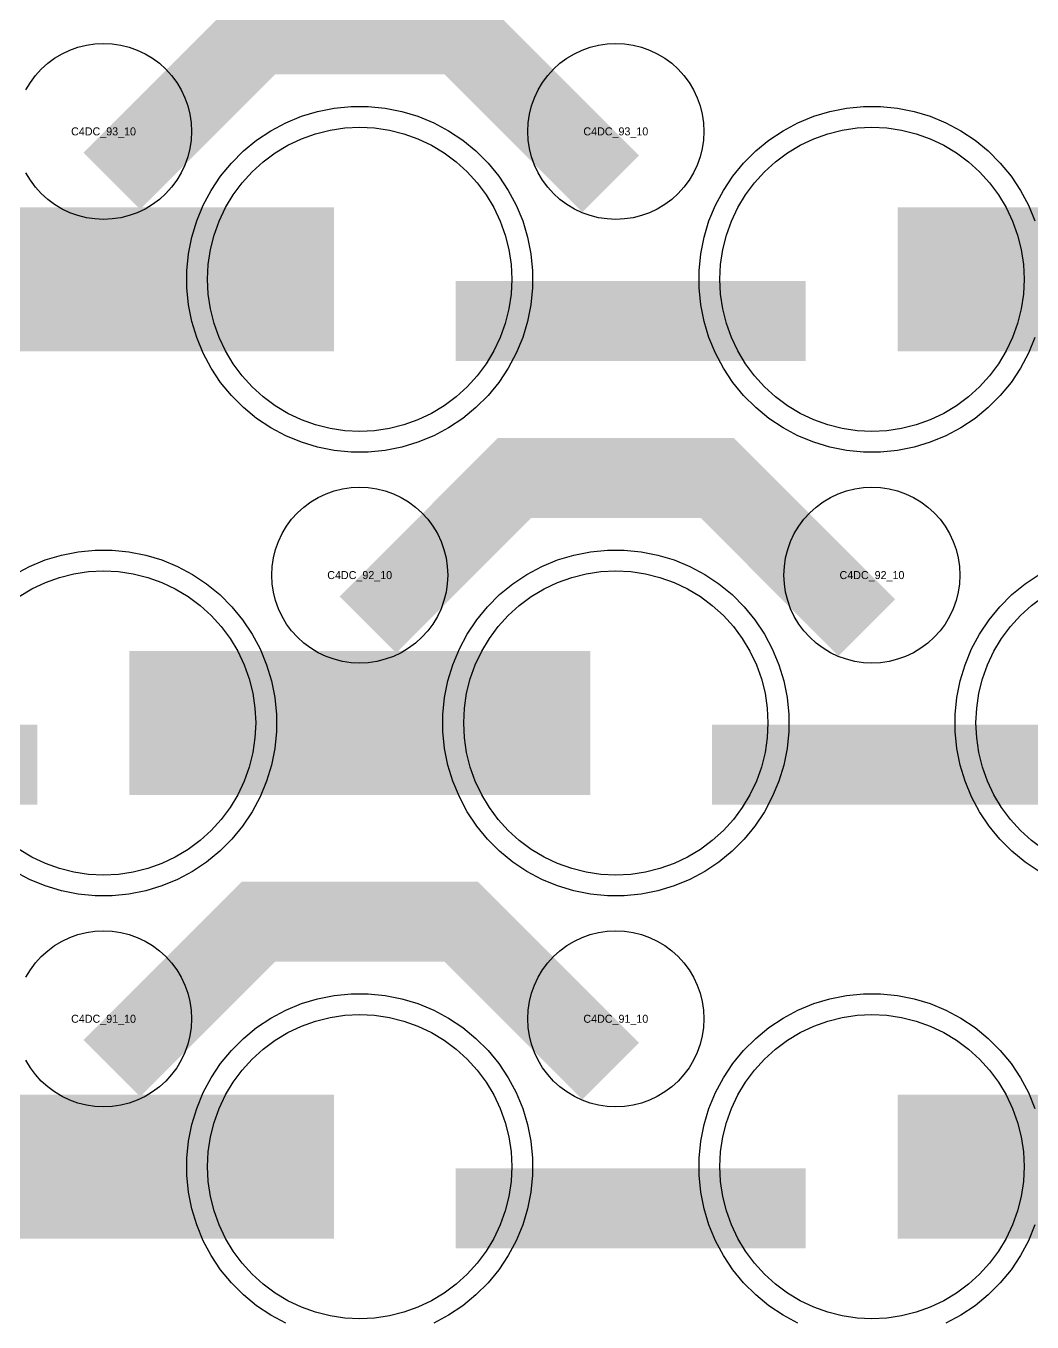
# Model space of a CAD drawing. Extents: x -11880 to 11880, y -14992 to 14992.
# Drawn here: x -8824.2 to -8510, y -2278.8 to -1874 of the extents above; entities that cross this region are included whole.
import ezdxf
from ezdxf.enums import TextEntityAlignment as Align

# ---------------------------------------------------------------- set-up
doc = ezdxf.new("R2010")
doc.units = 0
doc.header["$MEASUREMENT"] = 0
for name, color, linetype in [('GDS_775_DT_237', 138, 'CONTINUOUS'), ('RDL1_FS', 34, 'CONTINUOUS'), ('RDL_BS', 160, 'CONTINUOUS')]:
    doc.layers.add(name, color=color, linetype=linetype)

msp = doc.modelspace()

# ---------------------------------------------------------------- linework, layer by layer
at = {"layer": 'RDL1_FS'}
for points in [[(-8720, -2000.614), (-8724.657, -2000.385), (-8729.268, -1999.701), (-8733.791, -1998.569), (-8738.181, -1996.997), (-8742.395, -1995.005), (-8746.395, -1992.607), (-8750.14, -1989.829), (-8753.594, -1986.699), (-8756.724, -1983.245), (-8759.502, -1979.5), (-8761.9, -1975.5), (-8763.892, -1971.286), (-8765.464, -1966.896), (-8766.596, -1962.373), (-8767.28, -1957.762), (-8767.509, -1953.105), (-8767.28, -1948.448), (-8766.596, -1943.837), (-8765.464, -1939.314), (-8763.892, -1934.924), (-8761.9, -1930.71), (-8759.502, -1926.71), (-8756.724, -1922.965), (-8753.594, -1919.511), (-8750.14, -1916.381), (-8746.395, -1913.603), (-8742.395, -1911.205), (-8738.181, -1909.213), (-8733.791, -1907.641), (-8729.268, -1906.509), (-8724.657, -1905.825), (-8720, -1905.596), (-8715.343, -1905.825), (-8710.732, -1906.509), (-8706.209, -1907.641), (-8701.819, -1909.213), (-8697.605, -1911.205), (-8693.605, -1913.603), (-8689.86, -1916.381), (-8686.406, -1919.511), (-8683.276, -1922.965), (-8680.498, -1926.71), (-8678.1, -1930.71), (-8676.108, -1934.924), (-8674.536, -1939.314), (-8673.404, -1943.837), (-8672.72, -1948.448), (-8672.491, -1953.105), (-8672.72, -1957.762), (-8673.404, -1962.373), (-8674.536, -1966.896), (-8676.108, -1971.286), (-8678.1, -1975.5), (-8680.498, -1979.5), (-8683.276, -1983.245), (-8686.406, -1986.699), (-8689.86, -1989.829), (-8693.605, -1992.607), (-8697.605, -1995.005), (-8701.819, -1996.997), (-8706.209, -1998.569), (-8710.732, -1999.701), (-8715.343, -2000.385)], [(-8560, -2000.614), (-8564.657, -2000.385), (-8569.268, -1999.701), (-8573.791, -1998.569), (-8578.181, -1996.997), (-8582.395, -1995.005), (-8586.395, -1992.607), (-8590.14, -1989.829), (-8593.594, -1986.699), (-8596.724, -1983.245), (-8599.502, -1979.5), (-8601.9, -1975.5), (-8603.892, -1971.286), (-8605.464, -1966.896), (-8606.596, -1962.373), (-8607.28, -1957.762), (-8607.509, -1953.105), (-8607.28, -1948.448), (-8606.596, -1943.837), (-8605.464, -1939.314), (-8603.892, -1934.924), (-8601.9, -1930.71), (-8599.502, -1926.71), (-8596.724, -1922.965), (-8593.594, -1919.511), (-8590.14, -1916.381), (-8586.395, -1913.603), (-8582.395, -1911.205), (-8578.181, -1909.213), (-8573.791, -1907.641), (-8569.268, -1906.509), (-8564.657, -1905.825), (-8560, -1905.596), (-8555.343, -1905.825), (-8550.732, -1906.509), (-8546.209, -1907.641), (-8541.819, -1909.213), (-8537.605, -1911.205), (-8533.605, -1913.603), (-8529.86, -1916.381), (-8526.406, -1919.511), (-8523.276, -1922.965), (-8520.498, -1926.71), (-8518.1, -1930.71), (-8516.108, -1934.924), (-8514.536, -1939.314), (-8513.404, -1943.837), (-8512.72, -1948.448), (-8512.491, -1953.105), (-8512.72, -1957.762), (-8513.404, -1962.373), (-8514.536, -1966.896), (-8516.108, -1971.286), (-8518.1, -1975.5), (-8520.498, -1979.5), (-8523.276, -1983.245), (-8526.406, -1986.699), (-8529.86, -1989.829), (-8533.605, -1992.607), (-8537.605, -1995.005), (-8541.819, -1996.997), (-8546.209, -1998.569), (-8550.732, -1999.701), (-8555.343, -2000.385)], [(-8640, -2139.179), (-8644.657, -2138.95), (-8649.268, -2138.266), (-8653.791, -2137.134), (-8658.181, -2135.562), (-8662.395, -2133.57), (-8666.395, -2131.172), (-8670.14, -2128.394), (-8673.594, -2125.264), (-8676.724, -2121.81), (-8679.502, -2118.065), (-8681.9, -2114.065), (-8683.892, -2109.851), (-8685.464, -2105.461), (-8686.596, -2100.938), (-8687.28, -2096.327), (-8687.509, -2091.67), (-8687.28, -2087.013), (-8686.596, -2082.402), (-8685.464, -2077.879), (-8683.892, -2073.489), (-8681.9, -2069.275), (-8679.502, -2065.275), (-8676.724, -2061.53), (-8673.594, -2058.076), (-8670.14, -2054.946), (-8666.395, -2052.168), (-8662.395, -2049.77), (-8658.181, -2047.778), (-8653.791, -2046.206), (-8649.268, -2045.074), (-8644.657, -2044.39), (-8640, -2044.161), (-8635.343, -2044.39), (-8630.732, -2045.074), (-8626.209, -2046.206), (-8621.819, -2047.778), (-8617.605, -2049.77), (-8613.605, -2052.168), (-8609.86, -2054.946), (-8606.406, -2058.076), (-8603.276, -2061.53), (-8600.498, -2065.275), (-8598.1, -2069.275), (-8596.108, -2073.489), (-8594.536, -2077.879), (-8593.404, -2082.402), (-8592.72, -2087.013), (-8592.491, -2091.67), (-8592.72, -2096.327), (-8593.404, -2100.938), (-8594.536, -2105.461), (-8596.108, -2109.851), (-8598.1, -2114.065), (-8600.498, -2118.065), (-8603.276, -2121.81), (-8606.406, -2125.264), (-8609.86, -2128.394), (-8613.605, -2131.172), (-8617.605, -2133.57), (-8621.819, -2135.562), (-8626.209, -2137.134), (-8630.732, -2138.266), (-8635.343, -2138.95)]]:
    msp.add_lwpolyline(points, close=True, dxfattribs=at)
for points in [[(-8871.998, -1953.105, 45, 45, 0), (-8799.998, -1953.105, 45, 45, 0)], [(-8799.998, -1953.105, 45, 45, 0), (-8727.998, -1953.105, 45, 45, 0)], [(-8551.998, -1953.105, 45, 45, 0), (-8479.998, -1953.105, 45, 45, 0)], [(-8791.998, -2091.67, 45, 45, 0), (-8719.998, -2091.67, 45, 45, 0)], [(-8719.998, -2091.67, 45, 45, 0), (-8647.998, -2091.67, 45, 45, 0)]]:
    msp.add_lwpolyline(points, format="xyseb", dxfattribs=at)
for points in [[(-8826.395, -2052.168), (-8822.395, -2049.77), (-8818.181, -2047.778), (-8813.791, -2046.206), (-8809.268, -2045.074), (-8804.657, -2044.39), (-8800, -2044.161), (-8795.343, -2044.39), (-8790.732, -2045.074), (-8786.209, -2046.206), (-8781.819, -2047.778), (-8777.605, -2049.77), (-8773.605, -2052.168), (-8769.86, -2054.946), (-8766.406, -2058.076), (-8763.276, -2061.53), (-8760.498, -2065.275), (-8758.1, -2069.275), (-8756.108, -2073.489), (-8754.536, -2077.879), (-8753.404, -2082.402), (-8752.72, -2087.013), (-8752.491, -2091.67), (-8752.72, -2096.327), (-8753.404, -2100.938), (-8754.536, -2105.461), (-8756.108, -2109.851), (-8758.1, -2114.065), (-8760.498, -2118.065), (-8763.276, -2121.81), (-8766.406, -2125.264), (-8769.86, -2128.394), (-8773.605, -2131.172), (-8777.605, -2133.57), (-8781.819, -2135.562), (-8786.209, -2137.134), (-8790.732, -2138.266), (-8795.343, -2138.95), (-8800, -2139.179), (-8804.657, -2138.95), (-8809.268, -2138.266), (-8813.791, -2137.134), (-8818.181, -2135.562), (-8822.395, -2133.57), (-8826.395, -2131.172)], [(-8506.395, -2131.172), (-8510.14, -2128.394), (-8513.594, -2125.264), (-8516.724, -2121.81), (-8519.502, -2118.065), (-8521.9, -2114.065), (-8523.892, -2109.851), (-8525.464, -2105.461), (-8526.596, -2100.938), (-8527.28, -2096.327), (-8527.509, -2091.67), (-8527.28, -2087.013), (-8526.596, -2082.402), (-8525.464, -2077.879), (-8523.892, -2073.489), (-8521.9, -2069.275), (-8519.502, -2065.275), (-8516.724, -2061.53), (-8513.594, -2058.076), (-8510.14, -2054.946), (-8506.395, -2052.168)]]:
    msp.add_lwpolyline(points, dxfattribs=at)
at = {"layer": 'RDL1_FS', "color": 11, "true_color": 0xf27172}
for points in [[(-8720, -2277.744), (-8724.657, -2277.515), (-8729.268, -2276.831), (-8733.791, -2275.699), (-8738.181, -2274.127), (-8742.395, -2272.135), (-8746.395, -2269.737), (-8750.14, -2266.959), (-8753.594, -2263.829), (-8756.724, -2260.375), (-8759.502, -2256.63), (-8761.9, -2252.63), (-8763.892, -2248.416), (-8765.464, -2244.026), (-8766.596, -2239.503), (-8767.28, -2234.892), (-8767.509, -2230.235), (-8767.28, -2225.578), (-8766.596, -2220.967), (-8765.464, -2216.444), (-8763.892, -2212.054), (-8761.9, -2207.84), (-8759.502, -2203.84), (-8756.724, -2200.095), (-8753.594, -2196.641), (-8750.14, -2193.511), (-8746.395, -2190.733), (-8742.395, -2188.335), (-8738.181, -2186.343), (-8733.791, -2184.771), (-8729.268, -2183.639), (-8724.657, -2182.955), (-8720, -2182.726), (-8715.343, -2182.955), (-8710.732, -2183.639), (-8706.209, -2184.771), (-8701.819, -2186.343), (-8697.605, -2188.335), (-8693.605, -2190.733), (-8689.86, -2193.511), (-8686.406, -2196.641), (-8683.276, -2200.095), (-8680.498, -2203.84), (-8678.1, -2207.84), (-8676.108, -2212.054), (-8674.536, -2216.444), (-8673.404, -2220.967), (-8672.72, -2225.578), (-8672.491, -2230.235), (-8672.72, -2234.892), (-8673.404, -2239.503), (-8674.536, -2244.026), (-8676.108, -2248.416), (-8678.1, -2252.63), (-8680.498, -2256.63), (-8683.276, -2260.375), (-8686.406, -2263.829), (-8689.86, -2266.959), (-8693.605, -2269.737), (-8697.605, -2272.135), (-8701.819, -2274.127), (-8706.209, -2275.699), (-8710.732, -2276.831), (-8715.343, -2277.515)], [(-8560, -2277.744), (-8564.657, -2277.515), (-8569.268, -2276.831), (-8573.791, -2275.699), (-8578.181, -2274.127), (-8582.395, -2272.135), (-8586.395, -2269.737), (-8590.14, -2266.959), (-8593.594, -2263.829), (-8596.724, -2260.375), (-8599.502, -2256.63), (-8601.9, -2252.63), (-8603.892, -2248.416), (-8605.464, -2244.026), (-8606.596, -2239.503), (-8607.28, -2234.892), (-8607.509, -2230.235), (-8607.28, -2225.578), (-8606.596, -2220.967), (-8605.464, -2216.444), (-8603.892, -2212.054), (-8601.9, -2207.84), (-8599.502, -2203.84), (-8596.724, -2200.095), (-8593.594, -2196.641), (-8590.14, -2193.511), (-8586.395, -2190.733), (-8582.395, -2188.335), (-8578.181, -2186.343), (-8573.791, -2184.771), (-8569.268, -2183.639), (-8564.657, -2182.955), (-8560, -2182.726), (-8555.343, -2182.955), (-8550.732, -2183.639), (-8546.209, -2184.771), (-8541.819, -2186.343), (-8537.605, -2188.335), (-8533.605, -2190.733), (-8529.86, -2193.511), (-8526.406, -2196.641), (-8523.276, -2200.095), (-8520.498, -2203.84), (-8518.1, -2207.84), (-8516.108, -2212.054), (-8514.536, -2216.444), (-8513.404, -2220.967), (-8512.72, -2225.578), (-8512.491, -2230.235), (-8512.72, -2234.892), (-8513.404, -2239.503), (-8514.536, -2244.026), (-8516.108, -2248.416), (-8518.1, -2252.63), (-8520.498, -2256.63), (-8523.276, -2260.375), (-8526.406, -2263.829), (-8529.86, -2266.959), (-8533.605, -2269.737), (-8537.605, -2272.135), (-8541.819, -2274.127), (-8546.209, -2275.699), (-8550.732, -2276.831), (-8555.343, -2277.515)]]:
    msp.add_lwpolyline(points, close=True, dxfattribs=at)
for points in [[(-8871.998, -2230.235, 45, 45, 0), (-8799.998, -2230.235, 45, 45, 0)], [(-8799.998, -2230.235, 45, 45, 0), (-8727.998, -2230.235, 45, 45, 0)], [(-8551.998, -2230.235, 45, 45, 0), (-8479.998, -2230.235, 45, 45, 0)]]:
    msp.add_lwpolyline(points, format="xyseb", dxfattribs=at)
at = {"layer": 'RDL_BS'}
for points in [[(-8797.438, -1922.419, 25, 25, 0), (-8751.623, -1876.604, 25, 25, 0), (-8718.07, -1876.604, 25, 25, 0)], [(-8641.599, -1923.318, 25, 25, 0), (-8688.313, -1876.604, 25, 25, 0), (-8718.071, -1876.604, 25, 25, 0)], [(-8689.984, -1966.118, 25, 25, 0), (-8580.719, -1966.118, 25, 25, 0)], [(-8717.438, -2060.984, 25, 25, 0), (-8671.623, -2015.169, 25, 25, 0), (-8638.07, -2015.169, 25, 25, 0)], [(-8561.599, -2061.883, 25, 25, 0), (-8608.313, -2015.169, 25, 25, 0), (-8638.071, -2015.169, 25, 25, 0)], [(-8929.984, -2104.683, 25, 25, 0), (-8820.719, -2104.683, 25, 25, 0)], [(-8609.984, -2104.683, 25, 25, 0), (-8500.719, -2104.683, 25, 25, 0)], [(-8797.438, -2199.549, 25, 25, 0), (-8751.623, -2153.734, 25, 25, 0), (-8718.07, -2153.734, 25, 25, 0)], [(-8641.599, -2200.448, 25, 25, 0), (-8688.313, -2153.734, 25, 25, 0), (-8718.071, -2153.734, 25, 25, 0)]]:
    msp.add_lwpolyline(points, format="xyseb", dxfattribs=at)
for points in [[(-8824.25, -1893.961), (-8822.857, -1891.637), (-8821.254, -1889.474), (-8819.442, -1887.475), (-8817.443, -1885.663), (-8815.28, -1884.06), (-8812.956, -1882.667), (-8810.519, -1881.515), (-8807.984, -1880.608), (-8805.365, -1879.951), (-8802.693, -1879.555), (-8800, -1879.423), (-8797.307, -1879.555), (-8794.635, -1879.951), (-8792.016, -1880.608), (-8789.481, -1881.515), (-8787.044, -1882.667), (-8784.72, -1884.06), (-8782.557, -1885.663), (-8780.558, -1887.475), (-8778.746, -1889.474), (-8777.143, -1891.637), (-8775.75, -1893.961), (-8774.598, -1896.398), (-8773.691, -1898.933), (-8773.034, -1901.552), (-8772.638, -1904.224), (-8772.506, -1906.917), (-8772.638, -1909.61), (-8773.034, -1912.282), (-8773.691, -1914.901), (-8774.598, -1917.436), (-8775.75, -1919.873), (-8777.143, -1922.197), (-8778.746, -1924.36), (-8780.558, -1926.359), (-8782.557, -1928.171), (-8784.72, -1929.774), (-8787.044, -1931.167), (-8789.481, -1932.319), (-8792.016, -1933.226), (-8794.635, -1933.883), (-8797.307, -1934.279), (-8800, -1934.411), (-8802.693, -1934.279), (-8805.365, -1933.883), (-8807.984, -1933.226), (-8810.519, -1932.319), (-8812.956, -1931.167), (-8815.28, -1929.774), (-8817.443, -1928.171), (-8819.442, -1926.359), (-8821.254, -1924.36), (-8822.857, -1922.197), (-8824.25, -1919.873)], [(-8509.094, -1971.31), (-8511.125, -1976.22), (-8513.617, -1980.882), (-8516.564, -1985.296), (-8519.926, -1989.397), (-8523.708, -1993.179), (-8527.809, -1996.541), (-8532.223, -1999.488), (-8536.885, -2001.98), (-8541.795, -2004.011), (-8546.835, -2005.542), (-8552.062, -2006.588), (-8557.356, -2007.105), (-8562.644, -2007.105), (-8567.938, -2006.588), (-8573.165, -2005.542), (-8578.205, -2004.011), (-8583.115, -2001.98), (-8587.777, -1999.488), (-8592.191, -1996.541), (-8596.292, -1993.179), (-8600.074, -1989.397), (-8603.436, -1985.296), (-8606.383, -1980.882), (-8608.875, -1976.22), (-8610.906, -1971.31), (-8612.437, -1966.27), (-8613.483, -1961.043), (-8614, -1955.749), (-8614, -1950.461), (-8613.483, -1945.167), (-8612.437, -1939.94), (-8610.906, -1934.9), (-8608.875, -1929.99), (-8606.383, -1925.328), (-8603.436, -1920.914), (-8600.074, -1916.813), (-8596.292, -1913.031), (-8592.191, -1909.669), (-8587.777, -1906.722), (-8583.115, -1904.23), (-8578.205, -1902.199), (-8573.165, -1900.668), (-8567.938, -1899.622), (-8562.644, -1899.105), (-8557.356, -1899.105), (-8552.062, -1899.622), (-8546.835, -1900.668), (-8541.795, -1902.199), (-8536.885, -1904.23), (-8532.223, -1906.722), (-8527.809, -1909.669), (-8523.708, -1913.031), (-8519.926, -1916.813), (-8516.564, -1920.914), (-8513.617, -1925.328), (-8511.125, -1929.99), (-8509.094, -1934.9)], [(-8827.777, -2045.287), (-8823.115, -2042.795), (-8818.205, -2040.764), (-8813.165, -2039.233), (-8807.938, -2038.187), (-8802.644, -2037.67), (-8797.356, -2037.67), (-8792.062, -2038.187), (-8786.835, -2039.233), (-8781.795, -2040.764), (-8776.885, -2042.795), (-8772.223, -2045.287), (-8767.809, -2048.234), (-8763.708, -2051.596), (-8759.926, -2055.378), (-8756.564, -2059.479), (-8753.617, -2063.893), (-8751.125, -2068.555), (-8749.094, -2073.465), (-8747.563, -2078.505), (-8746.517, -2083.732), (-8746, -2089.026), (-8746, -2094.314), (-8746.517, -2099.608), (-8747.563, -2104.835), (-8749.094, -2109.875), (-8751.125, -2114.785), (-8753.617, -2119.447), (-8756.564, -2123.861), (-8759.926, -2127.962), (-8763.708, -2131.744), (-8767.809, -2135.106), (-8772.223, -2138.053), (-8776.885, -2140.545), (-8781.795, -2142.576), (-8786.835, -2144.107), (-8792.062, -2145.153), (-8797.356, -2145.67), (-8802.644, -2145.67), (-8807.938, -2145.153), (-8813.165, -2144.107), (-8818.205, -2142.576), (-8823.115, -2140.545), (-8827.777, -2138.053)], [(-8507.777, -2138.053), (-8512.191, -2135.106), (-8516.292, -2131.744), (-8520.074, -2127.962), (-8523.436, -2123.861), (-8526.383, -2119.447), (-8528.875, -2114.785), (-8530.906, -2109.875), (-8532.437, -2104.835), (-8533.483, -2099.608), (-8534, -2094.314), (-8534, -2089.026), (-8533.483, -2083.732), (-8532.437, -2078.505), (-8530.906, -2073.465), (-8528.875, -2068.555), (-8526.383, -2063.893), (-8523.436, -2059.479), (-8520.074, -2055.378), (-8516.292, -2051.596), (-8512.191, -2048.234), (-8507.777, -2045.287)], [(-8824.25, -2171.091), (-8822.857, -2168.767), (-8821.254, -2166.604), (-8819.442, -2164.605), (-8817.443, -2162.793), (-8815.28, -2161.19), (-8812.956, -2159.797), (-8810.519, -2158.645), (-8807.984, -2157.738), (-8805.365, -2157.081), (-8802.693, -2156.685), (-8800, -2156.553), (-8797.307, -2156.685), (-8794.635, -2157.081), (-8792.016, -2157.738), (-8789.481, -2158.645), (-8787.044, -2159.797), (-8784.72, -2161.19), (-8782.557, -2162.793), (-8780.558, -2164.605), (-8778.746, -2166.604), (-8777.143, -2168.767), (-8775.75, -2171.091), (-8774.598, -2173.528), (-8773.691, -2176.063), (-8773.034, -2178.682), (-8772.638, -2181.354), (-8772.506, -2184.047), (-8772.638, -2186.74), (-8773.034, -2189.412), (-8773.691, -2192.031), (-8774.598, -2194.566), (-8775.75, -2197.003), (-8777.143, -2199.327), (-8778.746, -2201.49), (-8780.558, -2203.489), (-8782.557, -2205.301), (-8784.72, -2206.904), (-8787.044, -2208.297), (-8789.481, -2209.449), (-8792.016, -2210.356), (-8794.635, -2211.013), (-8797.307, -2211.409), (-8800, -2211.541), (-8802.693, -2211.409), (-8805.365, -2211.013), (-8807.984, -2210.356), (-8810.519, -2209.449), (-8812.956, -2208.297), (-8815.28, -2206.904), (-8817.443, -2205.301), (-8819.442, -2203.489), (-8821.254, -2201.49), (-8822.857, -2199.327), (-8824.25, -2197.003)]]:
    msp.add_lwpolyline(points, dxfattribs=at)
for points in [[(-8640, -1934.411), (-8642.693, -1934.279), (-8645.365, -1933.883), (-8647.984, -1933.226), (-8650.519, -1932.319), (-8652.956, -1931.167), (-8655.28, -1929.774), (-8657.443, -1928.171), (-8659.442, -1926.359), (-8661.254, -1924.36), (-8662.857, -1922.197), (-8664.25, -1919.873), (-8665.402, -1917.436), (-8666.309, -1914.901), (-8666.966, -1912.282), (-8667.362, -1909.61), (-8667.494, -1906.917), (-8667.362, -1904.224), (-8666.966, -1901.552), (-8666.309, -1898.933), (-8665.402, -1896.398), (-8664.25, -1893.961), (-8662.857, -1891.637), (-8661.254, -1889.474), (-8659.442, -1887.475), (-8657.443, -1885.663), (-8655.28, -1884.06), (-8652.956, -1882.667), (-8650.519, -1881.515), (-8647.984, -1880.608), (-8645.365, -1879.951), (-8642.693, -1879.555), (-8640, -1879.423), (-8637.307, -1879.555), (-8634.635, -1879.951), (-8632.016, -1880.608), (-8629.481, -1881.515), (-8627.044, -1882.667), (-8624.72, -1884.06), (-8622.557, -1885.663), (-8620.558, -1887.475), (-8618.746, -1889.474), (-8617.143, -1891.637), (-8615.75, -1893.961), (-8614.598, -1896.398), (-8613.691, -1898.933), (-8613.034, -1901.552), (-8612.638, -1904.224), (-8612.506, -1906.917), (-8612.638, -1909.61), (-8613.034, -1912.282), (-8613.691, -1914.901), (-8614.598, -1917.436), (-8615.75, -1919.873), (-8617.143, -1922.197), (-8618.746, -1924.36), (-8620.558, -1926.359), (-8622.557, -1928.171), (-8624.72, -1929.774), (-8627.044, -1931.167), (-8629.481, -1932.319), (-8632.016, -1933.226), (-8634.635, -1933.883), (-8637.307, -1934.279)], [(-8722.644, -2007.105), (-8727.938, -2006.588), (-8733.165, -2005.542), (-8738.205, -2004.011), (-8743.115, -2001.98), (-8747.777, -1999.488), (-8752.191, -1996.541), (-8756.292, -1993.179), (-8760.074, -1989.397), (-8763.436, -1985.296), (-8766.383, -1980.882), (-8768.875, -1976.22), (-8770.906, -1971.31), (-8772.437, -1966.27), (-8773.483, -1961.043), (-8774, -1955.749), (-8774, -1950.461), (-8773.483, -1945.167), (-8772.437, -1939.94), (-8770.906, -1934.9), (-8768.875, -1929.99), (-8766.383, -1925.328), (-8763.436, -1920.914), (-8760.074, -1916.813), (-8756.292, -1913.031), (-8752.191, -1909.669), (-8747.777, -1906.722), (-8743.115, -1904.23), (-8738.205, -1902.199), (-8733.165, -1900.668), (-8727.938, -1899.622), (-8722.644, -1899.105), (-8717.356, -1899.105), (-8712.062, -1899.622), (-8706.835, -1900.668), (-8701.795, -1902.199), (-8696.885, -1904.23), (-8692.223, -1906.722), (-8687.809, -1909.669), (-8683.708, -1913.031), (-8679.926, -1916.813), (-8676.564, -1920.914), (-8673.617, -1925.328), (-8671.125, -1929.99), (-8669.094, -1934.9), (-8667.563, -1939.94), (-8666.517, -1945.167), (-8666, -1950.461), (-8666, -1955.749), (-8666.517, -1961.043), (-8667.563, -1966.27), (-8669.094, -1971.31), (-8671.125, -1976.22), (-8673.617, -1980.882), (-8676.564, -1985.296), (-8679.926, -1989.397), (-8683.708, -1993.179), (-8687.809, -1996.541), (-8692.223, -1999.488), (-8696.885, -2001.98), (-8701.795, -2004.011), (-8706.835, -2005.542), (-8712.062, -2006.588), (-8717.356, -2007.105)], [(-8720, -2072.976), (-8722.693, -2072.844), (-8725.365, -2072.448), (-8727.984, -2071.791), (-8730.519, -2070.884), (-8732.956, -2069.732), (-8735.28, -2068.339), (-8737.443, -2066.736), (-8739.442, -2064.924), (-8741.254, -2062.925), (-8742.857, -2060.762), (-8744.25, -2058.438), (-8745.402, -2056.001), (-8746.309, -2053.466), (-8746.966, -2050.847), (-8747.362, -2048.175), (-8747.494, -2045.482), (-8747.362, -2042.789), (-8746.966, -2040.117), (-8746.309, -2037.498), (-8745.402, -2034.963), (-8744.25, -2032.526), (-8742.857, -2030.202), (-8741.254, -2028.039), (-8739.442, -2026.04), (-8737.443, -2024.228), (-8735.28, -2022.625), (-8732.956, -2021.232), (-8730.519, -2020.08), (-8727.984, -2019.173), (-8725.365, -2018.516), (-8722.693, -2018.12), (-8720, -2017.988), (-8717.307, -2018.12), (-8714.635, -2018.516), (-8712.016, -2019.173), (-8709.481, -2020.08), (-8707.044, -2021.232), (-8704.72, -2022.625), (-8702.557, -2024.228), (-8700.558, -2026.04), (-8698.746, -2028.039), (-8697.143, -2030.202), (-8695.75, -2032.526), (-8694.598, -2034.963), (-8693.691, -2037.498), (-8693.034, -2040.117), (-8692.638, -2042.789), (-8692.506, -2045.482), (-8692.638, -2048.175), (-8693.034, -2050.847), (-8693.691, -2053.466), (-8694.598, -2056.001), (-8695.75, -2058.438), (-8697.143, -2060.762), (-8698.746, -2062.925), (-8700.558, -2064.924), (-8702.557, -2066.736), (-8704.72, -2068.339), (-8707.044, -2069.732), (-8709.481, -2070.884), (-8712.016, -2071.791), (-8714.635, -2072.448), (-8717.307, -2072.844)], [(-8560, -2072.976), (-8562.693, -2072.844), (-8565.365, -2072.448), (-8567.984, -2071.791), (-8570.519, -2070.884), (-8572.956, -2069.732), (-8575.28, -2068.339), (-8577.443, -2066.736), (-8579.442, -2064.924), (-8581.254, -2062.925), (-8582.857, -2060.762), (-8584.25, -2058.438), (-8585.402, -2056.001), (-8586.309, -2053.466), (-8586.966, -2050.847), (-8587.362, -2048.175), (-8587.494, -2045.482), (-8587.362, -2042.789), (-8586.966, -2040.117), (-8586.309, -2037.498), (-8585.402, -2034.963), (-8584.25, -2032.526), (-8582.857, -2030.202), (-8581.254, -2028.039), (-8579.442, -2026.04), (-8577.443, -2024.228), (-8575.28, -2022.625), (-8572.956, -2021.232), (-8570.519, -2020.08), (-8567.984, -2019.173), (-8565.365, -2018.516), (-8562.693, -2018.12), (-8560, -2017.988), (-8557.307, -2018.12), (-8554.635, -2018.516), (-8552.016, -2019.173), (-8549.481, -2020.08), (-8547.044, -2021.232), (-8544.72, -2022.625), (-8542.557, -2024.228), (-8540.558, -2026.04), (-8538.746, -2028.039), (-8537.143, -2030.202), (-8535.75, -2032.526), (-8534.598, -2034.963), (-8533.691, -2037.498), (-8533.034, -2040.117), (-8532.638, -2042.789), (-8532.506, -2045.482), (-8532.638, -2048.175), (-8533.034, -2050.847), (-8533.691, -2053.466), (-8534.598, -2056.001), (-8535.75, -2058.438), (-8537.143, -2060.762), (-8538.746, -2062.925), (-8540.558, -2064.924), (-8542.557, -2066.736), (-8544.72, -2068.339), (-8547.044, -2069.732), (-8549.481, -2070.884), (-8552.016, -2071.791), (-8554.635, -2072.448), (-8557.307, -2072.844)], [(-8642.644, -2145.67), (-8647.938, -2145.153), (-8653.165, -2144.107), (-8658.205, -2142.576), (-8663.115, -2140.545), (-8667.777, -2138.053), (-8672.191, -2135.106), (-8676.292, -2131.744), (-8680.074, -2127.962), (-8683.436, -2123.861), (-8686.383, -2119.447), (-8688.875, -2114.785), (-8690.906, -2109.875), (-8692.437, -2104.835), (-8693.483, -2099.608), (-8694, -2094.314), (-8694, -2089.026), (-8693.483, -2083.732), (-8692.437, -2078.505), (-8690.906, -2073.465), (-8688.875, -2068.555), (-8686.383, -2063.893), (-8683.436, -2059.479), (-8680.074, -2055.378), (-8676.292, -2051.596), (-8672.191, -2048.234), (-8667.777, -2045.287), (-8663.115, -2042.795), (-8658.205, -2040.764), (-8653.165, -2039.233), (-8647.938, -2038.187), (-8642.644, -2037.67), (-8637.356, -2037.67), (-8632.062, -2038.187), (-8626.835, -2039.233), (-8621.795, -2040.764), (-8616.885, -2042.795), (-8612.223, -2045.287), (-8607.809, -2048.234), (-8603.708, -2051.596), (-8599.926, -2055.378), (-8596.564, -2059.479), (-8593.617, -2063.893), (-8591.125, -2068.555), (-8589.094, -2073.465), (-8587.563, -2078.505), (-8586.517, -2083.732), (-8586, -2089.026), (-8586, -2094.314), (-8586.517, -2099.608), (-8587.563, -2104.835), (-8589.094, -2109.875), (-8591.125, -2114.785), (-8593.617, -2119.447), (-8596.564, -2123.861), (-8599.926, -2127.962), (-8603.708, -2131.744), (-8607.809, -2135.106), (-8612.223, -2138.053), (-8616.885, -2140.545), (-8621.795, -2142.576), (-8626.835, -2144.107), (-8632.062, -2145.153), (-8637.356, -2145.67)], [(-8640, -2211.541), (-8642.693, -2211.409), (-8645.365, -2211.013), (-8647.984, -2210.356), (-8650.519, -2209.449), (-8652.956, -2208.297), (-8655.28, -2206.904), (-8657.443, -2205.301), (-8659.442, -2203.489), (-8661.254, -2201.49), (-8662.857, -2199.327), (-8664.25, -2197.003), (-8665.402, -2194.566), (-8666.309, -2192.031), (-8666.966, -2189.412), (-8667.362, -2186.74), (-8667.494, -2184.047), (-8667.362, -2181.354), (-8666.966, -2178.682), (-8666.309, -2176.063), (-8665.402, -2173.528), (-8664.25, -2171.091), (-8662.857, -2168.767), (-8661.254, -2166.604), (-8659.442, -2164.605), (-8657.443, -2162.793), (-8655.28, -2161.19), (-8652.956, -2159.797), (-8650.519, -2158.645), (-8647.984, -2157.738), (-8645.365, -2157.081), (-8642.693, -2156.685), (-8640, -2156.553), (-8637.307, -2156.685), (-8634.635, -2157.081), (-8632.016, -2157.738), (-8629.481, -2158.645), (-8627.044, -2159.797), (-8624.72, -2161.19), (-8622.557, -2162.793), (-8620.558, -2164.605), (-8618.746, -2166.604), (-8617.143, -2168.767), (-8615.75, -2171.091), (-8614.598, -2173.528), (-8613.691, -2176.063), (-8613.034, -2178.682), (-8612.638, -2181.354), (-8612.506, -2184.047), (-8612.638, -2186.74), (-8613.034, -2189.412), (-8613.691, -2192.031), (-8614.598, -2194.566), (-8615.75, -2197.003), (-8617.143, -2199.327), (-8618.746, -2201.49), (-8620.558, -2203.489), (-8622.557, -2205.301), (-8624.72, -2206.904), (-8627.044, -2208.297), (-8629.481, -2209.449), (-8632.016, -2210.356), (-8634.635, -2211.013), (-8637.307, -2211.409)]]:
    msp.add_lwpolyline(points, close=True, dxfattribs=at)
at = {"layer": 'RDL_BS', "color": 11, "true_color": 0xf27172}
for points in [[(-8743.115, -2279.11), (-8747.777, -2276.618), (-8752.191, -2273.671), (-8756.292, -2270.309), (-8760.074, -2266.527), (-8763.436, -2262.426), (-8766.383, -2258.012), (-8768.875, -2253.35), (-8770.906, -2248.44), (-8772.437, -2243.4), (-8773.483, -2238.173), (-8774, -2232.879), (-8774, -2227.591), (-8773.483, -2222.297), (-8772.437, -2217.07), (-8770.906, -2212.03), (-8768.875, -2207.12), (-8766.383, -2202.458), (-8763.436, -2198.044), (-8760.074, -2193.943), (-8756.292, -2190.161), (-8752.191, -2186.799), (-8747.777, -2183.852), (-8743.115, -2181.36), (-8738.205, -2179.329), (-8733.165, -2177.798), (-8727.938, -2176.752), (-8722.644, -2176.235), (-8717.356, -2176.235), (-8712.062, -2176.752), (-8706.835, -2177.798), (-8701.795, -2179.329), (-8696.885, -2181.36), (-8692.223, -2183.852), (-8687.809, -2186.799), (-8683.708, -2190.161), (-8679.926, -2193.943), (-8676.564, -2198.044), (-8673.617, -2202.458), (-8671.125, -2207.12), (-8669.094, -2212.03), (-8667.563, -2217.07), (-8666.517, -2222.297), (-8666, -2227.591), (-8666, -2232.879), (-8666.517, -2238.173), (-8667.563, -2243.4), (-8669.094, -2248.44), (-8671.125, -2253.35), (-8673.617, -2258.012), (-8676.564, -2262.426), (-8679.926, -2266.527), (-8683.708, -2270.309), (-8687.809, -2273.671), (-8692.223, -2276.618), (-8696.885, -2279.11)], [(-8583.115, -2279.11), (-8587.777, -2276.618), (-8592.191, -2273.671), (-8596.292, -2270.309), (-8600.074, -2266.527), (-8603.436, -2262.426), (-8606.383, -2258.012), (-8608.875, -2253.35), (-8610.906, -2248.44), (-8612.437, -2243.4), (-8613.483, -2238.173), (-8614, -2232.879), (-8614, -2227.591), (-8613.483, -2222.297), (-8612.437, -2217.07), (-8610.906, -2212.03), (-8608.875, -2207.12), (-8606.383, -2202.458), (-8603.436, -2198.044), (-8600.074, -2193.943), (-8596.292, -2190.161), (-8592.191, -2186.799), (-8587.777, -2183.852), (-8583.115, -2181.36), (-8578.205, -2179.329), (-8573.165, -2177.798), (-8567.938, -2176.752), (-8562.644, -2176.235), (-8557.356, -2176.235), (-8552.062, -2176.752), (-8546.835, -2177.798), (-8541.795, -2179.329), (-8536.885, -2181.36), (-8532.223, -2183.852), (-8527.809, -2186.799), (-8523.708, -2190.161), (-8519.926, -2193.943), (-8516.564, -2198.044), (-8513.617, -2202.458), (-8511.125, -2207.12), (-8509.094, -2212.03)], [(-8509.094, -2248.44), (-8511.125, -2253.35), (-8513.617, -2258.012), (-8516.564, -2262.426), (-8519.926, -2266.527), (-8523.708, -2270.309), (-8527.809, -2273.671), (-8532.223, -2276.618), (-8536.885, -2279.11)]]:
    msp.add_lwpolyline(points, dxfattribs=at)
msp.add_lwpolyline([(-8689.984, -2243.248, 25, 25, 0), (-8580.719, -2243.248, 25, 25, 0)], format="xyseb", dxfattribs=at)

# ---------------------------------------------------------------- texts
at = {"layer": 'GDS_775_DT_237'}
for s, p in [('C4DC_93_10', (-8800, -1906.917)), ('C4DC_93_10', (-8800, -1906.917)), ('C4DC_93_10', (-8640, -1906.917)), ('C4DC_93_10', (-8640, -1906.917)), ('C4DC_92_10', (-8720, -2045.482)), ('C4DC_92_10', (-8720, -2045.482)), ('C4DC_92_10', (-8560, -2045.482)), ('C4DC_92_10', (-8560, -2045.482)), ('C4DC_91_10', (-8800, -2184.047)), ('C4DC_91_10', (-8800, -2184.047)), ('C4DC_91_10', (-8640, -2184.047)), ('C4DC_91_10', (-8640, -2184.047))]:
    msp.add_text(s, height=2.5, dxfattribs=at).set_placement(p, align=Align.MIDDLE_CENTER)

doc.saveas('drawing.dxf')
